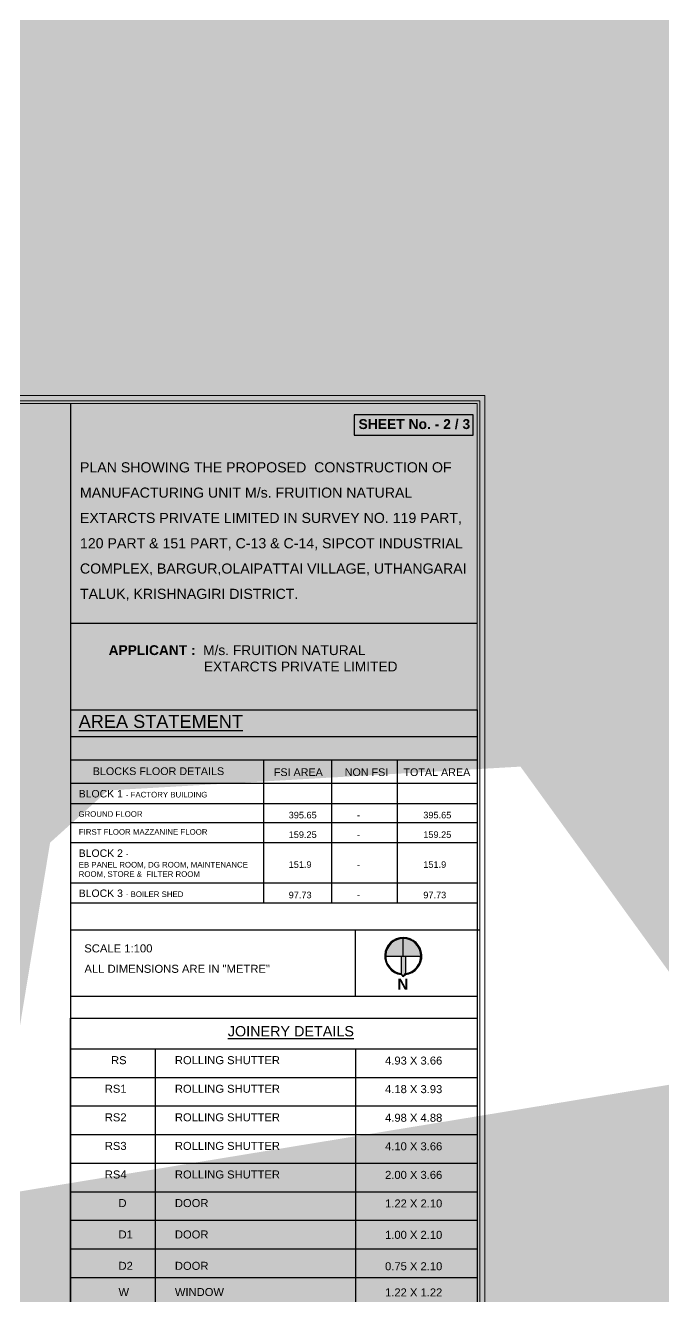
# Model space of a CAD drawing. Header units: metres. Extents: x 0 to 11269, y -5244 to -4054.
# Drawn here: x 10473.2 to 10507.3, y -4848.5 to -4780.6 of the extents above; entities that cross this region are included whole.
import ezdxf
from ezdxf.enums import TextEntityAlignment as Align

# ---------------------------------------------------------------- set-up
doc = ezdxf.new("R2010")
doc.units = ezdxf.units.M
doc.header["$MEASUREMENT"] = 0
for name, color, linetype in [('3CON', 3, 'Continuous'), ('BOUNDARY', 6, 'Continuous'), ('DIM', 3, 'Continuous'), ('DIST_EXIT', 7, 'Continuous'), ('TEXT 1', 7, 'Continuous')]:
    doc.layers.add(name, color=color, linetype=linetype)
doc.styles.add('Arial', font='arial.ttf')
doc.styles.add('CEN-GOT', font='arialbd.ttf')
doc.styles.add('CGR', font='ariblk.ttf')
doc.styles.get("Standard").update_dxf_attribs({"font": 'arial.ttf'})
doc.dimstyles.new('300', dxfattribs={"dimscale": 0.1, "dimtxt": 500, "dimasz": 2000, "dimexe": 400, "dimexo": 1500, "dimgap": 0, "dimtad": 1, "dimlfac": 0.001, "dimzin": 0, "dimdsep": 46, "dimtxsty": 'Standard', "dimcen": 800, "dimse1": 1, "dimse2": 1, "dimclrd": 1, "dimclre": 5, "dimclrt": 3, "dimadec": 0, "dimazin": 0, "dimtfac": 1, "dimtix": 1, "dimtofl": 0, "dimtmove": 1, "dimatfit": 3, "dimfxl": 0, "dimtolj": 1, "dimtzin": 0, "dimarcsym": 0})
doc.dimstyles.new('GG', dxfattribs={"dimscale": 0.1, "dimtxt": 2000, "dimasz": 2000, "dimexe": 400, "dimexo": 1500, "dimgap": 0.08, "dimtad": 1, "dimlfac": 0.001, "dimzin": 0, "dimdsep": 46, "dimtxsty": 'Standard', "dimcen": 800, "dimse1": 1, "dimse2": 1, "dimclrd": 1, "dimclre": 5, "dimclrt": 3, "dimadec": 0, "dimazin": 0, "dimtfac": 1, "dimtix": 1, "dimtofl": 0, "dimtmove": 0, "dimatfit": 3, "dimfxl": 0, "dimtolj": 1, "dimtzin": 0, "dimarcsym": 0})

# ---------------------------------------------------------------- blocks, each defined once
blk = doc.blocks.new('A$C35294fe5')
at = {"layer": 'DIM', "color": 2, "linetype": 'ByBlock', "ltscale": 100}
for p, q in [((0, 12.556), (12.692, 12.556)), ((0, 0), (0, 12.556)), ((12.692, 12.556), (12.692, 0)), ((0, 11.603), (12.692, 11.603)), ((2.652, 0), (2.652, 11.603)), ((8.904, 0), (8.904, 11.603)), ((0, 10.71), (12.692, 10.71)), ((0, 9.818), (12.692, 9.818)), ((0, 8.925), (12.692, 8.925)), ((0, 8.033), (12.692, 8.033)), ((0, 7.14), (12.692, 7.14)), ((0, 7.14), (12.692, 7.14)), ((0, 6.248), (12.692, 6.248)), ((0, 5.355), (12.692, 5.355)), ((0, 4.463), (12.692, 4.463)), ((0, 3.57), (12.692, 3.57)), ((0, 2.678), (12.692, 2.678)), ((0, 1.785), (12.692, 1.785)), ((0, 0.893), (12.692, 0.893)), ((0, 0), (12.692, 0)), ((0, 0), (12.692, 0))]:
    blk.add_line(p, q, dxfattribs=at)
at = {"color": 3, "linetype": 'Continuous'}
for s, p in [('RS', (1.75, 11.122)), ('4.93 X 3.66', (11.604, 11.109)), ('RS1', (1.75, 10.229)), ('4.18 X 3.93', (11.604, 10.217)), ('RS2', (1.75, 9.337)), ('4.98 X 4.88', (11.604, 9.324)), ('RS3', (1.75, 8.444)), ('4.10 X 3.66', (11.604, 8.432)), ('RS4', (1.75, 7.552)), ('2.00 X 3.66', (11.604, 7.539)), ('D', (1.75, 6.659)), ('1.22 X 2.10', (11.604, 6.647)), ('D1', (1.945, 5.679)), ('1.00 X 2.10', (11.604, 5.667)), ('D2', (1.945, 4.699)), ('0.75 X 2.10', (11.604, 4.686)), ('W', (1.828, 3.881)), ('1.22 X 1.22', (11.604, 3.869)), ('GW', (1.828, 2.989)), ('1.00 X 0.61', (11.604, 2.977)), ('LV', (1.828, 2.096)), ('1.22 X 0.91', (11.604, 2.084)), ('V', (1.828, 1.204)), ('0.61 X 0.61', (11.604, 1.192)), ('V1', (1.945, 0.266)), ('0.61 X 0.45', (11.593, 0.253))]:
    blk.add_text(s, height=0.25, dxfattribs=at).set_placement(p, align=Align.RIGHT)
for s, p in [('ROLLING SHUTTER', (3.258, 11.122)), ('ROLLING SHUTTER', (3.258, 10.229)), ('ROLLING SHUTTER', (3.258, 9.337)), ('ROLLING SHUTTER', (3.258, 8.444)), ('ROLLING SHUTTER', (3.258, 7.552)), ('DOOR', (3.258, 6.659)), ('DOOR', (3.258, 5.679)), ('DOOR', (3.258, 4.699)), ('WINDOW', (3.258, 3.881)), ('WINDOW', (3.258, 2.989)), ('LOUVERS', (3.258, 2.096)), ('VENTILATOR', (3.258, 1.204)), ('WINDOW', (3.247, 0.266))]:
    blk.add_text(s, height=0.25, dxfattribs=at).set_placement(p)
at = {"layer": '3CON', "color": 2}
blk.add_text('%%UJOINERY DETAILS', height=0.321, dxfattribs=at).set_placement((6.878, 12.151), align=Align.MIDDLE)

msp = doc.modelspace()

# ---------------------------------------------------------------- hatches: boundary and pattern name
at = {"linetype": 'ByBlock', "lineweight": 25}
h = msp.add_hatch(color=256, dxfattribs=at)
h.dxf.hatch_style = 1
edge = h.paths.add_edge_path()
edge.add_line((10492.38803, -4830.34495), (10494.31558, -4830.34495))
edge.add_line((10494.31558, -4830.34495), (10494.37062, -4830.34495))
edge.add_arc((10493.37933, -4830.34495), 0.9913, 360, 540)
h = msp.add_hatch(color=256, dxfattribs=at)
h.dxf.hatch_style = 1
h.paths.add_polyline_path([(10493.26924, -4831.27471), (10493.37933, -4831.43572), (10493.48941, -4831.27471), (10493.48941, -4830.34495), (10493.26924, -4830.34495)])

# ---------------------------------------------------------------- linework, layer by layer
for p, q in [((10475.61335, -4800.81949), (10475.61335, -4887.09076)), ((10497.32255, -4812.57956), (10475.61334, -4812.57956)), ((10493.37933, -4830.34495), (10493.37933, -4829.4087)), ((10492.38803, -4830.34495), (10494.37062, -4830.34495)), ((10493.26924, -4830.34495), (10493.26924, -4831.27471)), ((10493.48941, -4830.34495), (10493.48941, -4831.27471)), ((10493.37933, -4831.43572), (10493.26924, -4831.27471)), ((10493.37933, -4831.43572), (10493.48941, -4831.27471)), ((10493.26277, -4831.32937), (10493.37933, -4831.43572)), ((10493.37933, -4831.43572), (10493.49588, -4831.32937)), ((10475.61336, -4832.48686), (10497.32255, -4832.48686))]:
    msp.add_line(p, q, dxfattribs=at)
at = {"color": 0}
for p, q in [((10475.61335, -4817.18397), (10497.32255, -4817.18397)), ((10497.32255, -4817.18397), (10497.32255, -4838.87885)), ((10475.61335, -4818.61794), (10497.32255, -4818.61794)), ((10475.61335, -4819.86669), (10497.32255, -4819.86669)), ((10485.91287, -4819.86669), (10485.91287, -4827.50805)), ((10489.55441, -4819.86669), (10489.55441, -4827.50805)), ((10493.04895, -4819.86669), (10493.04895, -4827.50805)), ((10475.61335, -4821.11545), (10497.32255, -4821.11545)), ((10475.61335, -4822.19027), (10497.32255, -4822.19027)), ((10475.61335, -4823.20712), (10497.32255, -4823.20712)), ((10475.61335, -4823.20712), (10497.32255, -4823.20712)), ((10475.61335, -4824.28194), (10497.32255, -4824.28194)), ((10475.61335, -4826.43322), (10497.32255, -4826.43322)), ((10475.61335, -4827.50805), (10497.32255, -4827.50805)), ((10475.61335, -4828.93896), (10497.32255, -4828.93896)), ((10475.61335, -4828.93896), (10497.46154, -4828.93896)), ((10490.83548, -4832.48686), (10490.83548, -4828.93896))]:
    msp.add_line(p, q, dxfattribs=at)
at = {"linetype": 'ByBlock', "lineweight": 18}
for points in [[(10374.93588, -4887.50771), (10497.7395, -4887.50771), (10497.7395, -4800.40255), (10374.93588, -4800.40255)], [(10375.21384, -4887.22975), (10497.46154, -4887.22975), (10497.46154, -4800.68051), (10375.21384, -4800.68051)], [(10375.35282, -4887.09076), (10497.32255, -4887.09076), (10497.32255, -4800.81949), (10375.35282, -4800.81949)]]:
    msp.add_lwpolyline(points, close=True, dxfattribs=at)
at = {"linetype": 'ByBlock', "lineweight": 25}
msp.add_lwpolyline([(10497.11072, -4801.42684), (10490.76222, -4801.42684), (10490.76222, -4802.52186), (10497.11072, -4802.52186)], close=True, dxfattribs=at)
for radius in [0.9913, 0.93625]:
    msp.add_arc((10493.37933, -4830.34495), radius, 276.7523632, 263.2476368, dxfattribs=at)

# ---------------------------------------------------------------- block references
at = {"layer": 'DIST_EXIT', "linetype": 'ByBlock', "xscale": 1.710468684975389, "yscale": 1.710468684975389, "zscale": 1.710468684975389}
msp.add_blockref('A$C35294fe5', (10475.61335, -4855.14338), dxfattribs=at)

# ---------------------------------------------------------------- texts
at = {"color": 0, "style": 'Arial'}
for s, height, p in [('%%UAREA STATEMENT', 0.693256, (10480.43405, -4817.80816, -0.00014)), (' FSI AREA', 0.410763, (10487.69532, -4820.52128, -0.00014)), ('NON FSI', 0.410763, (10491.41551, -4820.52128, -0.00014)), ('TOTAL AREA', 0.410763, (10495.17142, -4820.52128, -0.00014))]:
    msp.add_text(s, height=height, dxfattribs=at).set_placement(p, align=Align.MIDDLE)
for s, height, p in [('395.65', 0.35, (10487.26131, -4822.98975, -0.00014)), ('-', 0.35, (10490.90283, -4822.98975, -0.00014)), ('395.65', 0.35, (10494.44828, -4822.98975, -0.00014)), ('159.25', 0.35, (10487.26131, -4824.03314, -0.00014)), ('159.25', 0.35, (10494.44828, -4824.03314, -0.00014)), ('-', 0.35, (10490.90283, -4824.03314, -0.00014)), ('151.9', 0.35, (10487.26131, -4825.63248, -0.00014)), ('-', 0.35, (10490.90283, -4825.63248, -0.00014)), ('151.9', 0.35, (10494.44828, -4825.63248, -0.00014)), ('97.73', 0.35, (10487.26131, -4827.25924, -0.00014)), ('-', 0.35, (10490.90283, -4827.25924, -0.00014)), ('97.73', 0.35, (10494.44828, -4827.25924, -0.00014)), ('SCALE 1:100', 0.429997, (10476.34766, -4830.14986)), ('ALL DIMENSIONS ARE IN "METRE"', 0.429997, (10476.35617, -4831.24012))]:
    msp.add_text(s, height=height, dxfattribs=at).set_placement(p)
at = {"linetype": 'ByBlock', "lineweight": 25, "style": 'CEN-GOT'}
msp.add_text('N', height=0.57856, dxfattribs=at).set_placement((10493.06243, -4832.13129))
at = {"linetype": 'ByBlock', "lineweight": 25, "attachment_point": 1, "style": 'CGR'}
for s, width, insert, char_height in [('\\A1;\\pt10.59169;{\\fArial CYR|b1|i0|c0|p34;SHEET No. - 2 / 3}', 25.6117558, (10490.98969, -4801.66306), 0.5295847), ('\\A1;\\pt10.48578;{\\fArial CYR|b1|i0|c0|p34;APPLICANT :  \\A0;\\fArial|b0|i0|c0|p34;M/s. FRUITION NATURAL   \\P                         EXTARCTS PRIVATE LIMITED\\H1.02149x; }', 17.4899688, (10477.64804, -4813.74144), 0.52428885)]:
    msp.add_mtext_dynamic_manual_height_columns(s, width=width, gutter_width=0, heights=[0], dxfattribs=dict(at, insert=insert, char_height=char_height))
at = {"color": 0, "insert": (10480.30766, -4820.26423, -0.00014), "char_height": 0.4107628, "width": 8.4606577, "attachment_point": 2, "style": 'Arial'}
msp.add_mtext('BLOCKS FLOOR DETAILS', dxfattribs=at)
at = {"color": 0, "linetype": 'ByBlock', "char_height": 0.3, "attachment_point": 1, "style": 'Arial'}
for s, insert, width in [('{\\H1.33333x;BLOCK 1 }- FACTORY BUILDING', (10476.05056, -4821.4722, -0.00014), 10.305661), ('GROUND FLOOR', (10476.03677, -4822.60625, -0.00014), 5.6519275), ('FIRST FLOOR MAZZANINE FLOOR', (10476.05661, -4823.56387, -0.00014), 11.3423771), ('{\\H1.33333x;BLOCK 2 }- \\PEB PANEL ROOM, DG ROOM, MAINTENANCE ROOM, STORE &  FILTER ROOM ', (10476.05056, -4824.6478, -0.00014), 10.328468), ('{\\H1.33333x;BLOCK 3 }- BOILER SHED', (10476.05056, -4826.78998, -0.00014), 10.305661)]:
    msp.add_mtext(s, dxfattribs=dict(at, insert=insert, width=width))
at = {"layer": 'TEXT 1', "insert": (10476.11746, -4803.96698), "char_height": 0.54054451, "width": 21.1927458, "attachment_point": 1, "line_spacing_factor": 1.5, "style": 'Arial'}
msp.add_mtext('PLAN SHOWING THE PROPOSED  CONSTRUCTION OF  MANUFACTURING UNIT M/s. FRUITION NATURAL EXTARCTS PRIVATE LIMITED IN SURVEY NO. 119 PART, 120 PART & 151 PART, C-13 & C-14, SIPCOT INDUSTRIAL COMPLEX, BARGUR,OLAIPATTAI VILLAGE, UTHANGARAI TALUK, KRISHNAGIRI DISTRICT.', dxfattribs=at)

# ---------------------------------------------------------------- leaders
at = {"layer": 'BOUNDARY', "color": 4, "ltscale": 30}
for points in [[(10447.84655, -4819.74964), (10447.84655, -4820.2162), (10447.6489, -4820.2162)], [(10448.19155, -4819.93255), (10448.19155, -4820.56585), (10447.94899, -4820.56585)], [(10462.01078, -4834.46337), (10462.01078, -4834.92992), (10461.81313, -4834.92992)], [(10462.35578, -4834.64628), (10462.35578, -4835.27958), (10462.11322, -4835.27958)]]:
    msp.add_leader(points, dimstyle='GG', override={"dimgap": 0.04, "dimtad": 0}, dxfattribs=at)
at = {"layer": 'DIM', "color": 4, "linetype": 'ByBlock', "ltscale": 100}
for points in [[(10546.99984, -4816.28761), (10546.66645, -4815.62054), (10546.56154, -4815.62054)], [(10452.14664, -4813.40485), (10452.70516, -4812.64263), (10452.96415, -4812.64263)], [(10452.62164, -4813.56996), (10453.04795, -4813.06243), (10453.15911, -4813.06243)], [(10562.89016, -4838.13307), (10562.60599, -4837.39275), (10562.36595, -4837.39275)], [(10531.11572, -4846.72357), (10531.11572, -4845.87012), (10531.02407, -4845.87012)], [(10466.34126, -4830.87767), (10466.87315, -4830.1518), (10467.13214, -4830.1518)], [(10519.02884, -4850.83649), (10519.02884, -4849.59272), (10519.21907, -4849.59272)], [(10469.79779, -4853.02942), (10469.79779, -4852.16699), (10469.69016, -4852.16699)], [(10454.64777, -4852.51961), (10454.92718, -4851.75569), (10455.03481, -4851.75569)], [(10469.22829, -4853.64873), (10469.22829, -4852.78631), (10469.12066, -4852.78631)], [(10464.9503, -4854.53116), (10464.9503, -4853.66873), (10464.84266, -4853.66873)], [(10449.59678, -4853.5424), (10449.8762, -4852.77848), (10449.98383, -4852.77848)], [(10467.03126, -4831.04582), (10467.37007, -4830.62152), (10467.48123, -4830.62152)], [(10464.3808, -4855.19666), (10464.3808, -4854.33423), (10464.27316, -4854.33423)], [(10357.44577, -4838.15418), (10357.97765, -4837.42831), (10358.23665, -4837.42831)], [(10540.0576, -4876.08485), (10539.72421, -4875.41778), (10539.6193, -4875.41778)], [(10459.13953, -4829.98967), (10459.59319, -4829.64208), (10459.74474, -4829.64208)], [(10528.43394, -4818.56035), (10527.9761, -4818.512), (10527.9761, -4818.266)], [(10399.69303, -4854.95493), (10400.61303, -4854.95493)], [(10472.08026, -4859.55732), (10472.89526, -4859.55732), (10472.89526, -4859.12882)], [(10456.02021, -4872.77204), (10456.68121, -4872.77204), (10456.68121, -4872.56554)]]:
    msp.add_leader(points, dimstyle='300', override={"dimgap": 0.04, "dimtad": 0, "dimfxl": 0.1875}, dxfattribs=at)
at = {"layer": 'DIM', "color": 7, "linetype": 'ByBlock', "ltscale": 100}
msp.add_leader([(10454.38054, -4866.16587), (10454.86633, -4866.16587), (10454.86633, -4865.70227)], dimstyle='300', override={"dimgap": 0.04, "dimtad": 0, "dimfxl": 0.1875}, dxfattribs=at)

doc.saveas('drawing.dxf')
